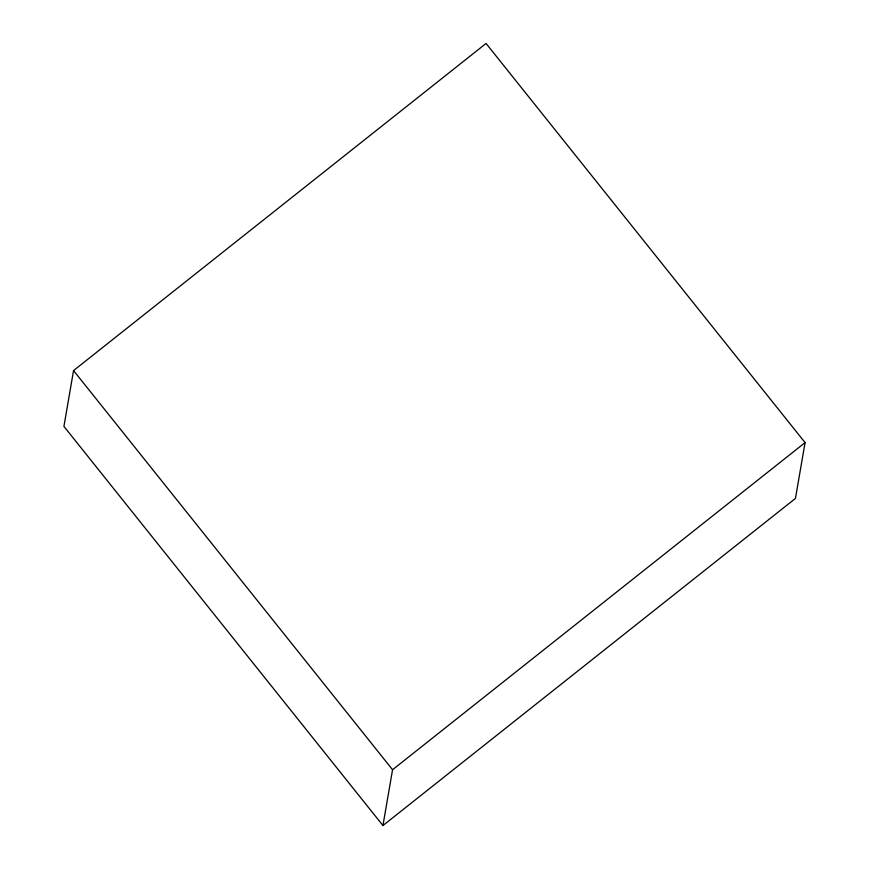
<?xml version="1.0" encoding="UTF-8"?>
<svg xmlns="http://www.w3.org/2000/svg" width="869" height="869" viewBox="0 0 869 869"><rect width="100%" height="100%" fill="white"/><g stroke="black" fill="none" stroke-linecap="round" stroke-linejoin="round"><path stroke-width="1.3" d="M73.55 370.585L63.926 426.397L382.936 825.55L795.45 498.415L805.074 442.603L486.064 43.45L73.55 370.585L392.56 769.738L382.936 825.55M392.56 769.738L805.074 442.603"/></g></svg>
